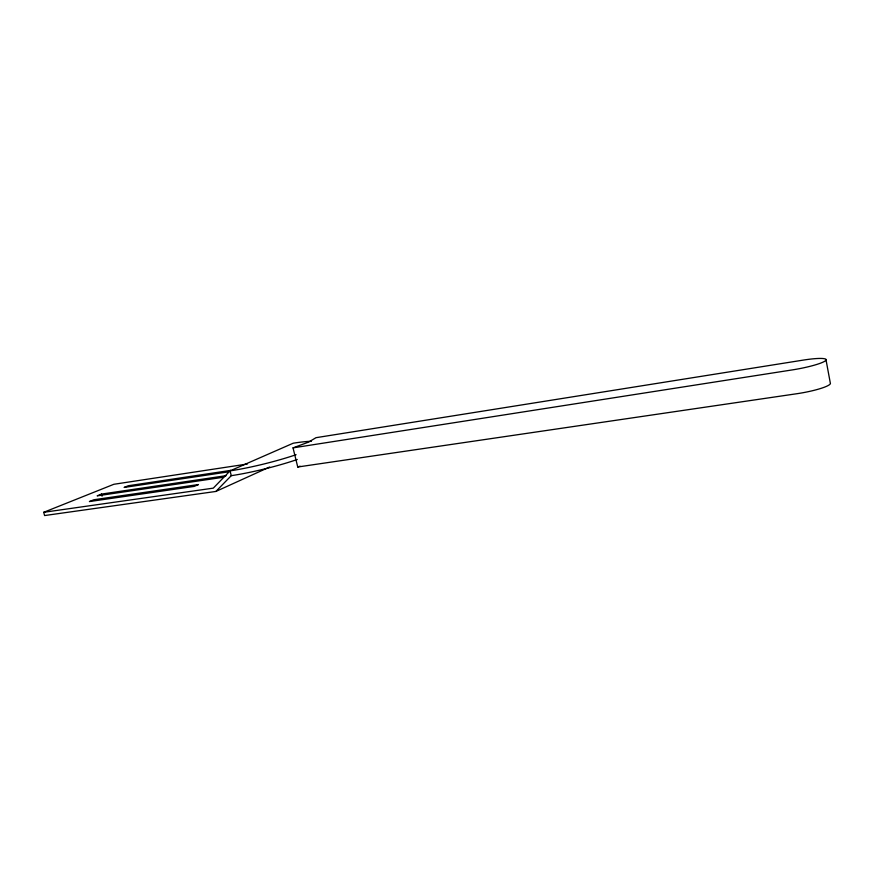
<?xml version="1.0" encoding="UTF-8"?>
<svg xmlns="http://www.w3.org/2000/svg" width="874" height="874" viewBox="0 0 874 874"><rect width="100%" height="100%" fill="white"/><g stroke="black" fill="none" stroke-linecap="round" stroke-linejoin="round"><path stroke-width="1.31" d="M247.353 464.018L113.871 484.283L43.7 512.306L44.596 515.551L215.878 491.45L231.271 475.664A57.881 7.407 -13.9 0 0 297.269 459.484M215.878 491.45L269.662 467.011M101.493 494.083L97.156 495.842L221.963 477.477L226.005 475.696L101.493 494.083L102.05 496.192M293.03 447.87L792.5 369.877A28.514 3.9 -10.7 0 0 825.569 360.623A28.514 3.9 -10.7 0 0 802.998 360.143L315.984 437.688L308.664 442.08L293.03 447.87L297.739 467L300.121 466.181M297.739 467L797.001 393.704A28.438 4.359 -10.4 0 0 830.3 382.987L825.941 359.433M43.7 512.306L213.289 488.14L230.059 470.868L293.227 443.205A57.913 7.2 -13.9 0 1 311.341 441.304M231.271 475.664L230.059 470.868A57.913 7.2 -13.9 0 0 296.1 454.699M198.42 484.557L194.192 486.403L89.399 501.567L93.868 499.753L198.42 484.557M230.823 470.365L226.901 472.091L124.108 487.441L128.281 485.747L230.823 470.365"/></g></svg>
